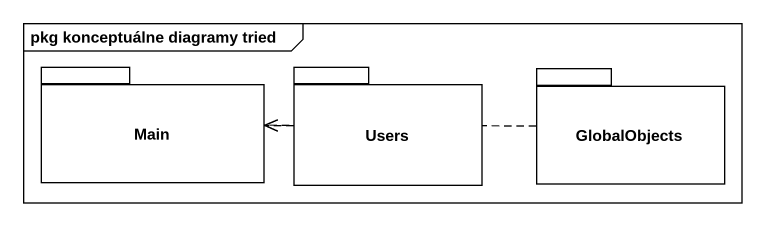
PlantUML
@startuml
mainframe pkg konceptuálne diagramy tried
package Main {
}
package Users {
}
package GlobalObjects {
}
Users .left.> Main
GlobalObjects .left.> Main
@enduml
